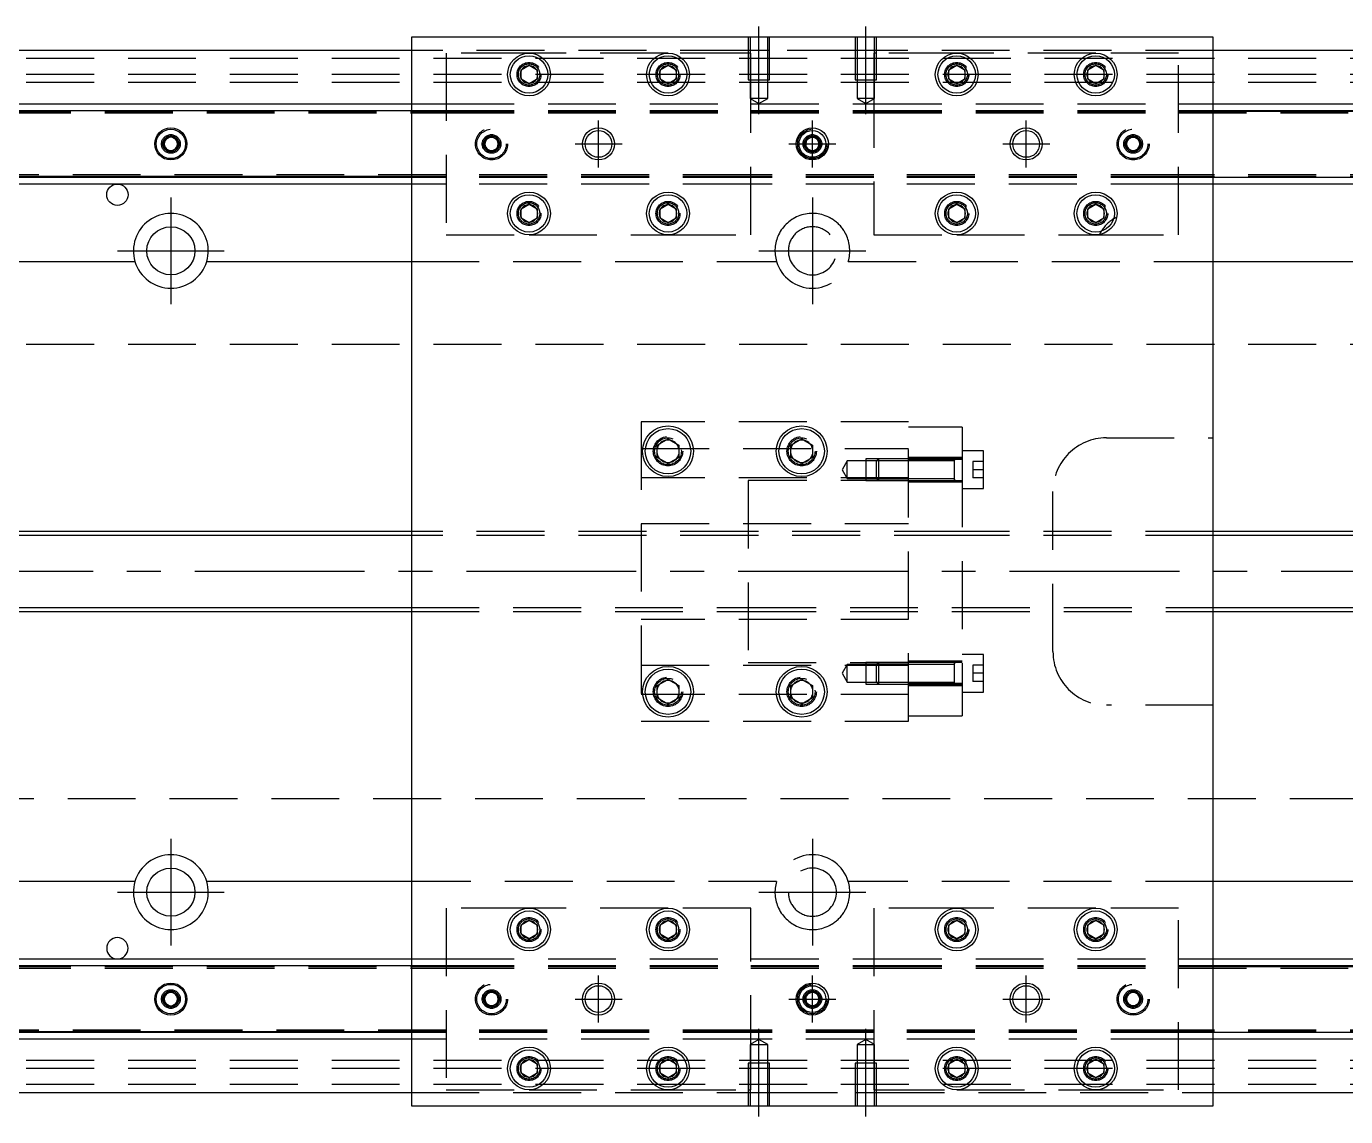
# Model space of a CAD drawing. Extents: x -14 to 1011, y -280 to 102.
# Drawn here: x 233 to 479.7, y -102 to 102 of the extents above; entities that cross this region are included whole.
import ezdxf

# ---------------------------------------------------------------- set-up
doc = ezdxf.new("R2010")
doc.units = 0
doc.linetypes.add('CENTER', pattern=[50.8, 31.75, -6.35, 6.35, -6.35])
doc.linetypes.add('DASHED', pattern=[19.05, 12.7, -6.35])
doc.layers.get('0').update_dxf_attribs({"linetype": 'CONTINUOUS'})
doc.layers.add('CENTER', color=1, linetype='CENTER')

msp = doc.modelspace()

# ---------------------------------------------------------------- linework, layer by layer
at = {"color": 7, "linetype": 'CONTINUOUS'}
for p, q in [((455, 100), (305, 100)), ((305, 100), (305, -100)), ((455, -100), (455, 100)), ((305, 97.5), (0, 97.5)), ((760, 97.5), (455, 97.5)), ((325.5, 93.866026), (327, 94.73205)), ((325.5, 92.133974), (325.5, 93.866026)), ((327, 94.73205), (328.5, 93.866026)), ((328.5, 93.866026), (328.5, 92.133974)), ((351.5, 93.866026), (353, 94.73205)), ((351.5, 92.133974), (351.5, 93.866026)), ((353, 94.73205), (354.5, 93.866026)), ((354.5, 93.866026), (354.5, 92.133974)), ((405.5, 93.866026), (407, 94.73205)), ((405.5, 92.133974), (405.5, 93.866026)), ((407, 94.73205), (408.5, 93.866026)), ((408.5, 93.866026), (408.5, 92.133974)), ((431.5, 93.866026), (433, 94.73205)), ((431.5, 92.133974), (431.5, 93.866026)), ((433, 94.73205), (434.5, 93.866026)), ((434.5, 93.866026), (434.5, 92.133974)), ((327, 91.26795), (325.5, 92.133974)), ((328.5, 92.133974), (327, 91.26795)), ((353, 91.26795), (351.5, 92.133974)), ((354.5, 92.133974), (353, 91.26795)), ((407, 91.26795), (405.5, 92.133974)), ((408.5, 92.133974), (407, 91.26795)), ((433, 91.26795), (431.5, 92.133974)), ((434.5, 92.133974), (433, 91.26795)), ((0, 87.5), (305, 87.5)), ((455, 87.5), (760, 87.5)), ((0, 86.247728), (305, 86.247728)), ((455, 86.247728), (760, 86.247728)), ((258.75, 80.721688), (260, 81.443376)), ((260, 81.443376), (261.25, 80.721688)), ((258.75, 79.278312), (258.75, 80.721688)), ((260, 78.556624), (258.75, 79.278312)), ((261.25, 79.278312), (260, 78.556624)), ((261.25, 80.721688), (261.25, 79.278312)), ((305, 73.752272), (0, 73.752272)), ((305, 72.5), (0, 72.5)), ((760, 73.752272), (455, 73.752272)), ((760, 72.5), (455, 72.5)), ((325.5, 67.866026), (327, 68.73205)), ((325.5, 66.133974), (325.5, 67.866026)), ((327, 68.73205), (328.5, 67.866026)), ((328.5, 67.866026), (328.5, 66.133974)), ((351.5, 67.866026), (353, 68.73205)), ((351.5, 66.133974), (351.5, 67.866026)), ((353, 68.73205), (354.5, 67.866026)), ((354.5, 67.866026), (354.5, 66.133974)), ((405.5, 67.866026), (407, 68.73205)), ((405.5, 66.133974), (405.5, 67.866026)), ((407, 68.73205), (408.5, 67.866026)), ((408.5, 67.866026), (408.5, 66.133974)), ((431.5, 67.866026), (433, 68.73205)), ((431.5, 66.133974), (431.5, 67.866026)), ((433, 68.73205), (434.5, 67.866026)), ((434.5, 67.866026), (434.5, 66.133974)), ((327, 65.26795), (325.5, 66.133974)), ((328.5, 66.133974), (327, 65.26795)), ((353, 65.26795), (351.5, 66.133974)), ((354.5, 66.133974), (353, 65.26795)), ((407, 65.26795), (405.5, 66.133974)), ((408.5, 66.133974), (407, 65.26795)), ((433, 65.26795), (431.5, 66.133974)), ((434.5, 66.133974), (433, 65.26795)), ((146.708204, 58), (253.291796, 58)), ((266.708204, 58), (305, 58)), ((455, 58), (493.291796, 58)), ((351, 23.6547), (353, 24.809402)), ((353, 24.809402), (355, 23.6547)), ((376, 23.6547), (378, 24.809402)), ((378, 24.809402), (380, 23.6547)), ((351, 21.3453), (351, 23.6547)), ((355, 23.6547), (355, 21.3453)), ((376, 21.3453), (376, 23.6547)), ((380, 23.6547), (380, 21.3453)), ((353, 20.190598), (351, 21.3453)), ((355, 21.3453), (353, 20.190598)), ((378, 20.190598), (376, 21.3453)), ((380, 21.3453), (378, 20.190598)), ((406.6, 20.702558), (406.6, 21.052564)), ((406.6, 17.052554), (406.6, 17.402558)), ((305, 7.5), (40.5, 7.5)), ((710, 7.5), (455, 7.5)), ((40.5, -7.5), (305, -7.5)), ((455, -7.5), (710, -7.5)), ((406.6, -21.052564), (406.6, -17.052554)), ((351, -21.3453), (353, -20.190598)), ((351, -23.6547), (351, -21.3453)), ((353, -20.190598), (355, -21.3453)), ((355, -21.3453), (355, -23.6547)), ((376, -21.3453), (378, -20.190598)), ((376, -23.6547), (376, -21.3453)), ((378, -20.190598), (380, -21.3453)), ((380, -21.3453), (380, -23.6547)), ((406.6, -21.052564), (406.6, -21.051878)), ((353, -24.809402), (351, -23.6547)), ((355, -23.6547), (353, -24.809402)), ((378, -24.809402), (376, -23.6547)), ((380, -23.6547), (378, -24.809402)), ((253.291796, -58), (146.708204, -58)), ((305, -58), (266.708204, -58)), ((493.291796, -58), (455, -58)), ((325.5, -66.133974), (327, -65.26795)), ((325.5, -67.866026), (325.5, -66.133974)), ((327, -65.26795), (328.5, -66.133974)), ((328.5, -66.133974), (328.5, -67.866026)), ((351.5, -66.133974), (353, -65.26795)), ((351.5, -67.866026), (351.5, -66.133974)), ((353, -65.26795), (354.5, -66.133974)), ((354.5, -66.133974), (354.5, -67.866026)), ((405.5, -66.133974), (407, -65.26795)), ((405.5, -67.866026), (405.5, -66.133974)), ((407, -65.26795), (408.5, -66.133974)), ((408.5, -66.133974), (408.5, -67.866026)), ((431.5, -66.133974), (433, -65.26795)), ((431.5, -67.866026), (431.5, -66.133974)), ((433, -65.26795), (434.5, -66.133974)), ((434.5, -66.133974), (434.5, -67.866026)), ((327, -68.73205), (325.5, -67.866026)), ((328.5, -67.866026), (327, -68.73205)), ((353, -68.73205), (351.5, -67.866026)), ((354.5, -67.866026), (353, -68.73205)), ((407, -68.73205), (405.5, -67.866026)), ((408.5, -67.866026), (407, -68.73205)), ((433, -68.73205), (431.5, -67.866026)), ((434.5, -67.866026), (433, -68.73205)), ((0, -72.5), (305, -72.5)), ((0, -73.752272), (305, -73.752272)), ((455, -72.5), (760, -72.5)), ((455, -73.752272), (760, -73.752272)), ((258.75, -79.278312), (260, -78.556624)), ((260, -78.556624), (261.25, -79.278312)), ((258.75, -80.721688), (258.75, -79.278312)), ((260, -81.443376), (258.75, -80.721688)), ((261.25, -80.721688), (260, -81.443376)), ((261.25, -79.278312), (261.25, -80.721688)), ((305, -86.247728), (0, -86.247728)), ((760, -86.247728), (455, -86.247728)), ((305, -87.5), (0, -87.5)), ((760, -87.5), (455, -87.5)), ((325.5, -92.133974), (327, -91.26795)), ((327, -91.26795), (328.5, -92.133974)), ((351.5, -92.133974), (353, -91.26795)), ((353, -91.26795), (354.5, -92.133974)), ((405.5, -92.133974), (407, -91.26795)), ((407, -91.26795), (408.5, -92.133974)), ((431.5, -92.133974), (433, -91.26795)), ((433, -91.26795), (434.5, -92.133974)), ((325.5, -93.866026), (325.5, -92.133974)), ((328.5, -92.133974), (328.5, -93.866026)), ((351.5, -93.866026), (351.5, -92.133974)), ((354.5, -92.133974), (354.5, -93.866026)), ((405.5, -93.866026), (405.5, -92.133974)), ((408.5, -92.133974), (408.5, -93.866026)), ((431.5, -93.866026), (431.5, -92.133974)), ((434.5, -92.133974), (434.5, -93.866026)), ((327, -94.73205), (325.5, -93.866026)), ((328.5, -93.866026), (327, -94.73205)), ((353, -94.73205), (351.5, -93.866026)), ((354.5, -93.866026), (353, -94.73205)), ((407, -94.73205), (405.5, -93.866026)), ((408.5, -93.866026), (407, -94.73205)), ((433, -94.73205), (431.5, -93.866026)), ((434.5, -93.866026), (433, -94.73205)), ((0, -97.5), (305, -97.5)), ((455, -97.5), (760, -97.5)), ((305, -100), (455, -100))]:
    msp.add_line(p, q, dxfattribs=at)
at = {"color": 3, "linetype": 'DASHED'}
for p, q in [((368.000006, 100), (368.000006, 92)), ((368.35, 100), (368.35, 92)), ((371.65, 92), (371.65, 100)), ((371.999994, 92), (371.999994, 100)), ((388.000006, 100), (388.000006, 92)), ((388.35, 100), (388.35, 92)), ((391.65, 92), (391.65, 100)), ((391.999994, 92), (391.999994, 100)), ((368.000006, 97.5), (305, 97.5)), ((311.5, 97), (311.5, 63)), ((327, 97), (311.5, 97)), ((353, 97), (327, 97)), ((368.000006, 97), (353, 97)), ((371.999994, 97.5), (368.000006, 97.5)), ((368.5, 97), (368.000006, 97)), ((368.5, 92), (368.5, 97)), ((388.000006, 97.5), (371.999994, 97.5)), ((391.999994, 97.5), (388.000006, 97.5)), ((391.5, 97), (391.5, 92)), ((391.999994, 97), (391.5, 97)), ((455, 97.5), (391.999994, 97.5)), ((407, 97), (391.999994, 97)), ((433, 97), (407, 97)), ((448.5, 97), (433, 97)), ((448.5, 63), (448.5, 97)), ((760, 96), (0, 96)), ((760, 93), (0, 93)), ((760, 91.5), (0, 91.5)), ((328.973226, 93.326156), (329, 93)), ((354.973226, 93.326156), (355, 93)), ((368.000006, 92), (371.999994, 92)), ((368.35, 92), (368.35, 88.5)), ((368.5, 63), (368.5, 92)), ((371.65, 88.5), (371.65, 92)), ((388.000006, 92), (391.999994, 92)), ((388.35, 92), (388.35, 88.5)), ((391.5, 92), (391.5, 63)), ((391.65, 88.5), (391.65, 92)), ((405, 93), (405.023172, 93.30356)), ((431, 93), (431.030168, 93.346066)), ((305, 87.5), (311.5, 87.5)), ((311.5, 87.5), (368.5, 87.5)), ((371.65, 88.5), (368.35, 88.5)), ((368.35, 88.5), (370, 87.547372)), ((368.5, 87.5), (391.5, 87.5)), ((370, 87.547372), (371.65, 88.5)), ((391.65, 88.5), (388.35, 88.5)), ((388.35, 88.5), (390, 87.547372)), ((390, 87.547372), (391.65, 88.5)), ((391.5, 87.5), (448.5, 87.5)), ((448.5, 87.5), (455, 87.5)), ((0, 86.1147), (305, 86.1147)), ((0, 86.1), (311.5, 86.1)), ((0, 85.8), (311.5, 85.8)), ((305, 86.247728), (311.5, 86.247728)), ((305, 86.1147), (311.5, 86.1147)), ((311.5, 86.247728), (368.5, 86.247728)), ((311.5, 86.1147), (368.5, 86.1147)), ((311.5, 86.1), (368.5, 86.1)), ((311.5, 86.1), (368.5, 86.1)), ((311.5, 85.8), (368.5, 85.8)), ((311.5, 85.8), (368.5, 85.8)), ((368.5, 86.247728), (391.5, 86.247728)), ((368.5, 86.1147), (391.5, 86.1147)), ((368.5, 86.1), (391.5, 86.1)), ((368.5, 85.8), (391.5, 85.8)), ((391.5, 86.247728), (448.5, 86.247728)), ((391.5, 86.1147), (448.5, 86.1147)), ((391.5, 86.1), (448.5, 86.1)), ((391.5, 86.1), (448.5, 86.1)), ((391.5, 85.8), (448.5, 85.8)), ((391.5, 85.8), (448.5, 85.8)), ((448.5, 86.247728), (455, 86.247728)), ((448.5, 86.1147), (455, 86.1147)), ((448.5, 86.1), (760, 86.1)), ((448.5, 85.8), (760, 85.8)), ((455, 86.1147), (760, 86.1147)), ((318.75, 80.721688), (320, 81.443376)), ((320, 81.443376), (321.25, 80.721688)), ((378.75, 80.721688), (380, 81.443376)), ((380, 81.443376), (381.25, 80.721688)), ((438.75, 80.721688), (440, 81.443376)), ((440, 81.443376), (441.25, 80.721688)), ((258.5, 80), (258.516134, 80.21941)), ((318.75, 79.278312), (318.75, 80.721688)), ((320, 78.556624), (318.75, 79.278312)), ((321.25, 79.278312), (320, 78.556624)), ((321.25, 80.721688), (321.25, 79.278312)), ((321.477374, 80.25955), (321.5, 80)), ((378.75, 79.278312), (378.75, 80.721688)), ((380, 78.556624), (378.75, 79.278312)), ((381.25, 79.278312), (380, 78.556624)), ((381.25, 80.721688), (381.25, 79.278312)), ((381.477374, 80.25955), (381.5, 80)), ((438.75, 79.278312), (438.75, 80.721688)), ((440, 78.556624), (438.75, 79.278312)), ((441.25, 79.278312), (440, 78.556624)), ((441.25, 80.721688), (441.25, 79.278312)), ((441.477374, 80.25955), (441.5, 80)), ((311.5, 74.2), (0, 74.2)), ((368.5, 74.2), (311.5, 74.2)), ((391.5, 74.2), (368.5, 74.2)), ((448.5, 74.2), (391.5, 74.2)), ((760, 74.2), (448.5, 74.2)), ((311.5, 73.9), (0, 73.9)), ((305, 73.8853), (0, 73.8853)), ((311.5, 73.8853), (305, 73.8853)), ((311.5, 73.752272), (305, 73.752272)), ((311.5, 72.5), (305, 72.5)), ((368.5, 73.9), (311.5, 73.9)), ((368.5, 73.8853), (311.5, 73.8853)), ((368.5, 73.752272), (311.5, 73.752272)), ((368.5, 72.5), (311.5, 72.5)), ((391.5, 73.9), (368.5, 73.9)), ((391.5, 73.8853), (368.5, 73.8853)), ((391.5, 73.752272), (368.5, 73.752272)), ((391.5, 72.5), (368.5, 72.5)), ((448.5, 73.9), (391.5, 73.9)), ((448.5, 73.8853), (391.5, 73.8853)), ((448.5, 73.752272), (391.5, 73.752272)), ((448.5, 72.5), (391.5, 72.5)), ((760, 73.9), (448.5, 73.9)), ((455, 73.8853), (448.5, 73.8853)), ((455, 73.752272), (448.5, 73.752272)), ((455, 72.5), (448.5, 72.5)), ((760, 73.8853), (455, 73.8853)), ((328.973226, 67.326156), (329, 67)), ((354.973226, 67.326156), (355, 67)), ((408.973226, 67.326156), (409, 67)), ((434.973226, 67.326156), (435, 67)), ((311.5, 63), (327, 63)), ((327, 63), (353, 63)), ((353, 63), (368.5, 63)), ((391.5, 63), (407, 63)), ((407, 63), (433, 63)), ((433, 63), (448.5, 63)), ((305, 58), (373.291796, 58)), ((386.708204, 58), (455, 58)), ((760, 42.5), (12.1, 42.5)), ((348, 28), (348, -28)), ((398, 28), (348, 28)), ((398, -28), (398, 28)), ((408, 27), (398, 27)), ((408, 27), (408, 20.976176)), ((435, 25), (455, 25)), ((348, 23), (398, 23)), ((355.483582, 22.786038), (355.5, 22.5)), ((375.5, 22.5), (375.52689, 22.865682)), ((412, 22.552558), (408, 22.552558)), ((412, 15.552558), (412, 22.552558)), ((386.5, 20.702558), (385.547372, 19.052558)), ((386.5, 17.402558), (386.5, 20.702558)), ((390, 20.702558), (386.5, 20.702558)), ((390, 21.052554), (390, 17.052564)), ((392.35, 21.052554), (390, 21.052554)), ((392, 20.702558), (390, 20.702558)), ((392.35, 21.052558), (392, 20.702558)), ((392, 17.402558), (392, 20.702558)), ((398, 20.702558), (392, 20.702558)), ((398, 20.702558), (392, 20.702558)), ((392.35, 21.052558), (392.35, 17.052558)), ((398, 21.052556), (392.35, 21.052558)), ((398, 21.052554), (392.35, 21.052554)), ((408, 21.302558), (398, 21.302558)), ((406.605, 21.052558), (398, 21.052556)), ((408, 20.976176), (398, 20.976176)), ((406.6, 20.702558), (398, 20.702558)), ((408, 21.052558), (406.595, 21.052558)), ((406.6, 17.052554), (406.6, 21.052564)), ((406.6, 20.836098), (406.6, 21.052558)), ((406.6, 21.052558), (406.6, 20.835892)), ((406.6, 17.26902), (406.6, 20.836098)), ((406.6, 17.402558), (406.6, 20.702558)), ((408, 20.976176), (408, -20.976176)), ((410, 20.552558), (410, 19.052558)), ((412, 20.552558), (410, 20.552558)), ((398, 17.5), (348, 17.5)), ((385.547372, 19.052558), (386.5, 17.402558)), ((386.5, 17.402558), (390, 17.402558)), ((390, 17.402558), (392, 17.402558)), ((392, 17.402558), (398, 17.402558)), ((392, 17.402558), (392.35, 17.052558)), ((392, 17.402558), (398, 17.402558)), ((398, 17.402558), (406.6, 17.402558)), ((410, 19.052558), (410, 17.552558)), ((412, 19.052558), (410, 19.052558)), ((412, 17.552558), (410, 17.552558)), ((368, 17), (368, -17)), ((398, 17), (368, 17)), ((390, 17.052564), (392.35, 17.052564)), ((392.35, 17.052564), (398, 17.052564)), ((392.35, 17.052558), (398, 17.052562)), ((398, 17.052562), (406.605, 17.052558)), ((398, 16.802558), (408, 16.802558)), ((406.595, 17.052558), (408, 17.052558)), ((406.6, 17.269268), (406.6, 17.052558)), ((406.6, 17.052558), (406.6, 17.26902)), ((408, 15.552558), (412, 15.552558)), ((425, -15), (425, 15)), ((368, 7.5), (305, 7.5)), ((348, 9), (398, 9)), ((408, 7.5), (368, 7.5)), ((455, 7.5), (408, 7.5)), ((368, 6.75), (305, 6.75)), ((408, 6.75), (368, 6.75)), ((455, 6.75), (408, 6.75)), ((305, -6.75), (368, -6.75)), ((368, -6.75), (408, -6.75)), ((408, -6.75), (455, -6.75)), ((305, -7.5), (368, -7.5)), ((398, -9), (348, -9)), ((368, -7.5), (408, -7.5)), ((408, -7.5), (455, -7.5)), ((368, -17), (398, -17)), ((390, -17.052564), (390, -21.052554)), ((392.35, -17.052564), (390, -17.052564)), ((392.35, -17.052558), (392, -17.402558)), ((392.35, -17.052558), (392.35, -21.052558)), ((398, -17.052562), (392.35, -17.052558)), ((398, -17.052564), (392.35, -17.052564)), ((408, -16.802558), (398, -16.802558)), ((406.605, -17.052558), (398, -17.052562)), ((408, -17.052558), (406.595, -17.052558)), ((406.6, -21.051878), (406.6, -17.052554)), ((406.6, -17.26902), (406.6, -17.052558)), ((406.6, -17.052558), (406.6, -17.269226)), ((406.6, -20.836098), (406.6, -17.26902)), ((412, -15.552558), (408, -15.552558)), ((412, -22.552558), (412, -15.552558)), ((348, -17.5), (398, -17.5)), ((386.5, -17.402558), (385.547372, -19.052558)), ((385.547372, -19.052558), (386.5, -20.702558)), ((386.5, -20.702558), (386.5, -17.402558)), ((390, -17.402558), (386.5, -17.402558)), ((392, -17.402558), (390, -17.402558)), ((392, -20.702558), (392, -17.402558)), ((398, -17.402558), (392, -17.402558)), ((398, -17.402558), (392, -17.402558)), ((406.6, -17.402558), (398, -17.402558)), ((410, -17.552558), (410, -19.052558)), ((412, -17.552558), (410, -17.552558)), ((412, -19.052558), (410, -19.052558)), ((410, -19.052558), (410, -20.552558)), ((350.5, -22.5), (350.534018, -22.088984)), ((386.5, -20.702558), (390, -20.702558)), ((390, -20.702558), (392, -20.702558)), ((390, -21.052554), (392.35, -21.052554)), ((392, -20.702558), (398, -20.702558)), ((392, -20.702558), (392.35, -21.052558)), ((392, -20.702558), (398, -20.702558)), ((392.35, -21.052554), (398, -21.052554)), ((392.35, -21.052558), (398, -21.052556)), ((398, -20.702558), (406.6, -20.702558)), ((408, -20.976176), (398, -20.976176)), ((408, -20.976176), (398, -20.976176)), ((398, -21.052556), (406.605, -21.052558)), ((398, -21.302558), (408, -21.302558)), ((406.595, -21.052558), (408, -21.052558)), ((406.6, -20.83585), (406.6, -21.052558)), ((406.6, -21.052558), (406.6, -20.836098)), ((408, -20.976176), (408, -27)), ((412, -20.552558), (410, -20.552558)), ((398, -23), (348, -23)), ((380.483582, -22.213962), (380.5, -22.5)), ((408, -22.552558), (412, -22.552558)), ((398, -27), (408, -27)), ((455, -25), (435, -25)), ((348, -28), (398, -28)), ((12.1, -42.5), (760, -42.5)), ((373.291796, -58), (305, -58)), ((455, -58), (386.708204, -58)), ((311.5, -63), (311.5, -97)), ((327, -63), (311.5, -63)), ((353, -63), (327, -63)), ((368.5, -63), (353, -63)), ((368.5, -92), (368.5, -63)), ((407, -63), (391.5, -63)), ((391.5, -63), (391.5, -92)), ((433, -63), (407, -63)), ((448.5, -63), (433, -63)), ((448.5, -97), (448.5, -63)), ((328.973226, -66.673844), (329, -67)), ((351, -67), (351.023172, -66.69644)), ((405, -67), (405.023172, -66.69644)), ((431, -67), (431.030168, -66.653934)), ((0, -73.8853), (305, -73.8853)), ((0, -73.9), (311.5, -73.9)), ((305, -72.5), (311.5, -72.5)), ((305, -73.752272), (311.5, -73.752272)), ((305, -73.8853), (311.5, -73.8853)), ((311.5, -72.5), (368.5, -72.5)), ((311.5, -73.752272), (368.5, -73.752272)), ((311.5, -73.8853), (368.5, -73.8853)), ((311.5, -73.9), (368.5, -73.9)), ((368.5, -72.5), (391.5, -72.5)), ((368.5, -73.752272), (391.5, -73.752272)), ((368.5, -73.8853), (391.5, -73.8853)), ((368.5, -73.9), (391.5, -73.9)), ((391.5, -72.5), (448.5, -72.5)), ((391.5, -73.752272), (448.5, -73.752272)), ((391.5, -73.8853), (448.5, -73.8853)), ((391.5, -73.9), (448.5, -73.9)), ((448.5, -72.5), (455, -72.5)), ((448.5, -73.752272), (455, -73.752272)), ((448.5, -73.8853), (455, -73.8853)), ((448.5, -73.9), (760, -73.9)), ((455, -73.8853), (760, -73.8853)), ((0, -74.2), (311.5, -74.2)), ((311.5, -74.2), (368.5, -74.2)), ((368.5, -74.2), (391.5, -74.2)), ((391.5, -74.2), (448.5, -74.2)), ((448.5, -74.2), (760, -74.2)), ((318.75, -79.278312), (320, -78.556624)), ((320, -78.556624), (321.25, -79.278312)), ((378.75, -79.278312), (380, -78.556624)), ((380, -78.556624), (381.25, -79.278312)), ((438.75, -79.278312), (440, -78.556624)), ((440, -78.556624), (441.25, -79.278312)), ((261.477374, -79.74045), (261.5, -80)), ((318.75, -80.721688), (318.75, -79.278312)), ((320, -81.443376), (318.75, -80.721688)), ((321.25, -80.721688), (320, -81.443376)), ((321.25, -79.278312), (321.25, -80.721688)), ((321.477374, -79.74045), (321.5, -80)), ((378.75, -80.721688), (378.75, -79.278312)), ((380, -81.443376), (378.75, -80.721688)), ((381.25, -80.721688), (380, -81.443376)), ((381.25, -79.278312), (381.25, -80.721688)), ((381.477374, -79.74045), (381.5, -80)), ((438.75, -80.721688), (438.75, -79.278312)), ((440, -81.443376), (438.75, -80.721688)), ((441.25, -80.721688), (440, -81.443376)), ((441.25, -79.278312), (441.25, -80.721688)), ((441.477374, -79.74045), (441.5, -80)), ((311.5, -85.8), (0, -85.8)), ((311.5, -86.1), (0, -86.1)), ((305, -86.1147), (0, -86.1147)), ((311.5, -86.1147), (305, -86.1147)), ((311.5, -86.247728), (305, -86.247728)), ((368.5, -85.8), (311.5, -85.8)), ((368.5, -85.8), (311.5, -85.8)), ((368.5, -86.1), (311.5, -86.1)), ((368.5, -86.1), (311.5, -86.1)), ((368.5, -86.1147), (311.5, -86.1147)), ((368.5, -86.247728), (311.5, -86.247728)), ((391.5, -85.8), (368.5, -85.8)), ((391.5, -86.1), (368.5, -86.1)), ((391.5, -86.1147), (368.5, -86.1147)), ((391.5, -86.247728), (368.5, -86.247728)), ((448.5, -85.8), (391.5, -85.8)), ((448.5, -85.8), (391.5, -85.8)), ((448.5, -86.1), (391.5, -86.1)), ((448.5, -86.1), (391.5, -86.1)), ((448.5, -86.1147), (391.5, -86.1147)), ((448.5, -86.247728), (391.5, -86.247728)), ((760, -85.8), (448.5, -85.8)), ((760, -86.1), (448.5, -86.1)), ((455, -86.1147), (448.5, -86.1147)), ((455, -86.247728), (448.5, -86.247728)), ((760, -86.1147), (455, -86.1147)), ((311.5, -87.5), (305, -87.5)), ((368.5, -87.5), (311.5, -87.5)), ((370, -87.547372), (368.35, -88.5)), ((368.35, -88.5), (370, -88.5)), ((368.35, -88.5), (368.35, -92)), ((391.5, -87.5), (368.5, -87.5)), ((371.65, -88.5), (370, -87.547372)), ((370, -88.5), (371.65, -88.5)), ((371.65, -92), (371.65, -88.5)), ((390, -87.547372), (388.35, -88.5)), ((388.35, -88.5), (390, -88.5)), ((388.35, -88.5), (388.35, -92)), ((391.65, -88.5), (390, -87.547372)), ((390, -88.5), (391.65, -88.5)), ((448.5, -87.5), (391.5, -87.5)), ((391.65, -92), (391.65, -88.5)), ((455, -87.5), (448.5, -87.5)), ((760, -91.5), (0, -91.5)), ((760, -93), (0, -93)), ((325, -93), (325.030168, -92.653934)), ((354.973226, -92.673844), (355, -93)), ((371.999994, -92), (368.000006, -92)), ((368.000006, -92), (368.000006, -100)), ((368.35, -92), (368.35, -100)), ((368.5, -97), (368.5, -92)), ((371.65, -100), (371.65, -92)), ((371.999994, -100), (371.999994, -92)), ((391.999994, -92), (388.000006, -92)), ((388.000006, -92), (388.000006, -100)), ((388.35, -92), (388.35, -100)), ((391.5, -92), (391.5, -97)), ((391.65, -100), (391.65, -92)), ((391.999994, -100), (391.999994, -92)), ((408.973226, -92.673844), (409, -93)), ((434.973226, -92.673844), (435, -93)), ((760, -96), (0, -96)), ((305, -97.5), (368.000006, -97.5)), ((311.5, -97), (327, -97)), ((327, -97), (353, -97)), ((353, -97), (368.000006, -97)), ((368.000006, -97), (368.5, -97)), ((368.000006, -97.5), (371.999994, -97.5)), ((371.999994, -97.5), (388.000006, -97.5)), ((388.000006, -97.5), (391.999994, -97.5)), ((391.5, -97), (391.999994, -97)), ((391.999994, -97), (407, -97)), ((391.999994, -97.5), (455, -97.5)), ((407, -97), (433, -97)), ((433, -97), (448.5, -97))]:
    msp.add_line(p, q, dxfattribs=at)
at = {"color": 3, "linetype": 'CONTINUOUS'}
for p, q in [((305, 6.75), (40.5, 6.75)), ((710, 6.75), (455, 6.75)), ((40.5, -6.75), (305, -6.75)), ((455, -6.75), (710, -6.75))]:
    msp.add_line(p, q, dxfattribs=at)
at = {"color": 7, "linetype": 'CONTINUOUS'}
for centre, radius in [((327, 93), 4), ((327, 93), 3.5), ((353, 93), 4), ((353, 93), 3.5), ((407, 93), 4), ((407, 93), 3.5), ((433, 93), 4), ((433, 93), 3.5), ((260, 80), 3), ((260, 80), 2.75), ((340, 80), 2.5), ((380, 80), 3), ((380, 80), 2.5), ((420, 80), 2.5), ((250, 70.5), 2), ((327, 67), 4), ((327, 67), 3.5), ((353, 67), 4), ((353, 67), 3.5), ((407, 67), 4), ((407, 67), 3.5), ((433, 67), 4), ((433, 67), 3.5), ((260, 60), 4.5), ((353, 22.5), 4.75), ((378, 22.5), 4.75), ((353, 22.5), 4.25), ((378, 22.5), 4.25), ((353, -22.5), 4.75), ((353, -22.5), 4.25), ((378, -22.5), 4.75), ((378, -22.5), 4.25), ((260, -60), 4.5), ((327, -67), 4), ((327, -67), 3.5), ((353, -67), 4), ((353, -67), 3.5), ((407, -67), 4), ((407, -67), 3.5), ((433, -67), 4), ((433, -67), 3.5), ((260, -80), 3), ((260, -80), 2.75), ((340, -80), 2.5), ((380, -80), 3), ((380, -80), 2.5), ((420, -80), 2.5), ((327, -93), 4), ((327, -93), 3.5), ((353, -93), 4), ((353, -93), 3.5), ((407, -93), 4), ((407, -93), 3.5), ((433, -93), 4), ((433, -93), 3.5)]:
    msp.add_circle(centre, radius, dxfattribs=at)
at = {"color": 3, "linetype": 'DASHED'}
for centre, radius in [((327, 93), 2.25), ((327, 93), 2), ((353, 93), 2.25), ((353, 93), 2), ((407, 93), 2.25), ((407, 93), 2), ((433, 93), 2.25), ((433, 93), 2), ((260, 80), 1.75), ((260, 80), 1.5), ((320, 80), 3), ((320, 80), 2.75), ((320, 80), 1.75), ((320, 80), 1.5), ((380, 80), 2.75), ((380, 80), 1.75), ((380, 80), 1.5), ((440, 80), 3), ((440, 80), 2.75), ((440, 80), 1.75), ((440, 80), 1.5), ((327, 67), 2.25), ((353, 67), 2.25), ((407, 67), 2.25), ((433, 67), 2.25), ((327, 67), 2), ((353, 67), 2), ((407, 67), 2), ((433, 67), 2), ((353, 22.5), 2.75), ((353, 22.5), 2.5), ((378, 22.5), 2.75), ((378, 22.5), 2.5), ((353, -22.5), 2.75), ((353, -22.5), 2.5), ((378, -22.5), 2.75), ((378, -22.5), 2.5), ((327, -67), 2.25), ((327, -67), 2), ((353, -67), 2.25), ((353, -67), 2), ((407, -67), 2.25), ((407, -67), 2), ((433, -67), 2.25), ((433, -67), 2), ((260, -80), 1.75), ((260, -80), 1.5), ((320, -80), 3), ((320, -80), 2.75), ((320, -80), 1.75), ((320, -80), 1.5), ((380, -80), 2.75), ((380, -80), 1.75), ((380, -80), 1.5), ((440, -80), 3), ((440, -80), 2.75), ((440, -80), 1.75), ((440, -80), 1.5), ((327, -93), 2.25), ((327, -93), 2), ((353, -93), 2.25), ((353, -93), 2), ((407, -93), 2.25), ((407, -93), 2), ((433, -93), 2.25), ((433, -93), 2)]:
    msp.add_circle(centre, radius, dxfattribs=at)
at = {"color": 3, "linetype": 'CONTINUOUS'}
for centre in [(340, 80), (420, 80), (340, -80), (420, -80)]:
    msp.add_circle(centre, 3, dxfattribs=at)
at = {"color": 7, "linetype": 'CONTINUOUS'}
for centre, radius, start, end in [((327, 93), 1.65, 144.619977, 155.380023), ((327, 93), 1.65, 95.380023, 144.619977), ((327, 93), 1.65, 84.619977, 95.380023), ((327, 93), 1.65, 35.380023, 84.619977), ((327, 93), 1.65, 24.619977, 35.380023), ((353, 93), 1.65, 144.619977, 155.380023), ((353, 93), 1.65, 95.380023, 144.619977), ((353, 93), 1.65, 84.619977, 95.380023), ((353, 93), 1.65, 35.380023, 84.619977), ((353, 93), 1.65, 24.619977, 35.380023), ((407, 93), 1.65, 144.619977, 155.380023), ((407, 93), 1.65, 95.380023, 144.619977), ((407, 93), 1.65, 84.619977, 95.380023), ((407, 93), 1.65, 35.380023, 84.619977), ((407, 93), 1.65, 24.619977, 35.380023), ((433, 93), 1.65, 144.619977, 155.380023), ((433, 93), 1.65, 95.380023, 144.619977), ((433, 93), 1.65, 84.619977, 95.380023), ((433, 93), 1.65, 35.380023, 84.619977), ((433, 93), 1.65, 24.619977, 35.380023), ((327, 93), 1.65, 155.380023, 180), ((327, 93), 1.65, 180, 204.619977), ((327, 93), 1.65, 204.619977, 215.380023), ((327, 93), 1.65, 215.380023, 264.619977), ((327, 93), 1.65, 264.619977, 275.380023), ((327, 93), 1.65, 275.380023, 324.619977), ((327, 93), 1.65, 324.619977, 335.380023), ((327, 93), 1.65, 335.380023, 24.619977), ((353, 93), 1.65, 155.380023, 180), ((353, 93), 1.65, 180, 204.619977), ((353, 93), 1.65, 204.619977, 215.380023), ((353, 93), 1.65, 215.380023, 264.619977), ((353, 93), 1.65, 264.619977, 275.380023), ((353, 93), 1.65, 275.380023, 324.619977), ((353, 93), 1.65, 324.619977, 335.380023), ((353, 93), 1.65, 335.380023, 24.619977), ((407, 93), 1.65, 155.380023, 180), ((407, 93), 1.65, 180, 204.619977), ((407, 93), 1.65, 204.619977, 215.380023), ((407, 93), 1.65, 215.380023, 264.619977), ((407, 93), 1.65, 264.619977, 275.380023), ((407, 93), 1.65, 275.380023, 324.619977), ((407, 93), 1.65, 324.619977, 335.380023), ((407, 93), 1.65, 335.380023, 24.619977), ((433, 93), 1.65, 155.380023, 180), ((433, 93), 1.65, 180, 204.619977), ((433, 93), 1.65, 204.619977, 215.380023), ((433, 93), 1.65, 215.380023, 264.619977), ((433, 93), 1.65, 264.619977, 275.380023), ((433, 93), 1.65, 275.380023, 324.619977), ((433, 93), 1.65, 324.619977, 335.380023), ((433, 93), 1.65, 335.380023, 24.619977), ((260, 80), 1.25, 120, 180), ((260, 80), 1.25, 180, 240), ((260, 80), 1.25, 60, 120), ((260, 80), 1.25, 0, 60), ((260, 80), 1.25, 300, 0), ((320, 80), 1.25, 300, 180), ((320, 80), 1.25, 180, 240), ((380, 80), 1.25, 300, 180), ((380, 80), 1.25, 180, 240), ((440, 80), 1.25, 300, 180), ((440, 80), 1.25, 180, 240), ((260, 80), 1.25, 240, 300), ((320, 80), 1.25, 240, 300), ((380, 80), 1.25, 240, 300), ((440, 80), 1.25, 240, 300), ((260, 60), 7, 343.39845, 196.60155), ((327, 67), 1.65, 155.380023, 180), ((327, 67), 1.65, 180, 204.619977), ((327, 67), 1.65, 144.619977, 155.380023), ((327, 67), 1.65, 95.380023, 144.619977), ((327, 67), 1.65, 84.619977, 95.380023), ((327, 67), 1.65, 35.380023, 84.619977), ((327, 67), 1.65, 24.619977, 35.380023), ((327, 67), 1.65, 335.380023, 24.619977), ((353, 67), 1.65, 155.380023, 180), ((353, 67), 1.65, 180, 204.619977), ((353, 67), 1.65, 144.619977, 155.380023), ((353, 67), 1.65, 95.380023, 144.619977), ((353, 67), 1.65, 84.619977, 95.380023), ((353, 67), 1.65, 35.380023, 84.619977), ((353, 67), 1.65, 24.619977, 35.380023), ((353, 67), 1.65, 335.380023, 24.619977), ((407, 67), 1.65, 155.380023, 180), ((407, 67), 1.65, 180, 204.619977), ((407, 67), 1.65, 144.619977, 155.380023), ((407, 67), 1.65, 95.380023, 144.619977), ((407, 67), 1.65, 84.619977, 95.380023), ((407, 67), 1.65, 35.380023, 84.619977), ((407, 67), 1.65, 24.619977, 35.380023), ((407, 67), 1.65, 335.380023, 24.619977), ((433, 67), 1.65, 155.380023, 180), ((433, 67), 1.65, 180, 204.619977), ((433, 67), 1.65, 144.619977, 155.380023), ((433, 67), 1.65, 95.380023, 144.619977), ((433, 67), 1.65, 84.619977, 95.380023), ((433, 67), 1.65, 35.380023, 84.619977), ((433, 67), 1.65, 24.619977, 35.380023), ((433, 67), 1.65, 335.380023, 24.619977), ((327, 67), 1.65, 204.619977, 215.380023), ((327, 67), 1.65, 215.380023, 264.619977), ((327, 67), 1.65, 264.619977, 275.380023), ((327, 67), 1.65, 275.380023, 324.619977), ((327, 67), 1.65, 324.619977, 335.380023), ((353, 67), 1.65, 204.619977, 215.380023), ((353, 67), 1.65, 215.380023, 264.619977), ((353, 67), 1.65, 264.619977, 275.380023), ((353, 67), 1.65, 275.380023, 324.619977), ((353, 67), 1.65, 324.619977, 335.380023), ((407, 67), 1.65, 204.619977, 215.380023), ((407, 67), 1.65, 215.380023, 264.619977), ((407, 67), 1.65, 264.619977, 275.380023), ((407, 67), 1.65, 275.380023, 324.619977), ((407, 67), 1.65, 324.619977, 335.380023), ((433, 67), 1.65, 204.619977, 215.380023), ((433, 67), 1.65, 215.380023, 264.619977), ((433, 67), 1.65, 264.619977, 275.380023), ((433, 67), 1.65, 275.380023, 324.619977), ((433, 67), 1.65, 324.619977, 335.380023), ((260, 60), 7, 196.60155, 343.39845), ((353, 22.5), 2.1, 162.24721, 180), ((353, 22.5), 2.1, 180, 197.75279), ((353, 22.5), 2.1, 137.75279, 162.24721), ((353, 22.5), 2.1, 102.24721, 137.75279), ((353, 22.5), 2.1, 77.75279, 102.24721), ((353, 22.5), 2.1, 42.24721, 77.75279), ((353, 22.5), 2.1, 17.75279, 42.24721), ((353, 22.5), 2.1, 342.24721, 17.75279), ((378, 22.5), 2.1, 162.24721, 180), ((378, 22.5), 2.1, 180, 197.75279), ((378, 22.5), 2.1, 137.75279, 162.24721), ((378, 22.5), 2.1, 102.24721, 137.75279), ((378, 22.5), 2.1, 77.75279, 102.24721), ((378, 22.5), 2.1, 42.24721, 77.75279), ((378, 22.5), 2.1, 17.75279, 42.24721), ((378, 22.5), 2.1, 342.24721, 17.75279), ((353, 22.5), 2.1, 197.75279, 222.24721), ((353, 22.5), 2.1, 222.24721, 257.75279), ((353, 22.5), 2.1, 257.75279, 282.24721), ((353, 22.5), 2.1, 282.24721, 317.75279), ((353, 22.5), 2.1, 317.75279, 342.24721), ((378, 22.5), 2.1, 197.75279, 222.24721), ((378, 22.5), 2.1, 222.24721, 257.75279), ((378, 22.5), 2.1, 257.75279, 282.24721), ((378, 22.5), 2.1, 282.24721, 317.75279), ((378, 22.5), 2.1, 317.75279, 342.24721), ((353, -22.5), 2.1, 162.24721, 180), ((353, -22.5), 2.1, 137.75279, 162.24721), ((353, -22.5), 2.1, 102.24721, 137.75279), ((353, -22.5), 2.1, 77.75279, 102.24721), ((353, -22.5), 2.1, 42.24721, 77.75279), ((353, -22.5), 2.1, 17.75279, 42.24721), ((353, -22.5), 2.1, 342.24721, 17.75279), ((378, -22.5), 2.1, 162.24721, 180), ((378, -22.5), 2.1, 137.75279, 162.24721), ((378, -22.5), 2.1, 102.24721, 137.75279), ((378, -22.5), 2.1, 77.75279, 102.24721), ((378, -22.5), 2.1, 42.24721, 77.75279), ((378, -22.5), 2.1, 17.75279, 42.24721), ((378, -22.5), 2.1, 342.24721, 17.75279), ((353, -22.5), 2.1, 180, 197.75279), ((353, -22.5), 2.1, 197.75279, 222.24721), ((353, -22.5), 2.1, 222.24721, 257.75279), ((353, -22.5), 2.1, 257.75279, 282.24721), ((353, -22.5), 2.1, 282.24721, 317.75279), ((353, -22.5), 2.1, 317.75279, 342.24721), ((378, -22.5), 2.1, 180, 197.75279), ((378, -22.5), 2.1, 197.75279, 222.24721), ((378, -22.5), 2.1, 222.24721, 257.75279), ((378, -22.5), 2.1, 257.75279, 282.24721), ((378, -22.5), 2.1, 282.24721, 317.75279), ((378, -22.5), 2.1, 317.75279, 342.24721), ((260, -60), 7, 16.60155, 163.39845), ((260, -60), 7, 163.39845, 16.60155), ((327, -67), 1.65, 155.380023, 180), ((327, -67), 1.65, 144.619977, 155.380023), ((327, -67), 1.65, 95.380023, 144.619977), ((327, -67), 1.65, 84.619977, 95.380023), ((327, -67), 1.65, 35.380023, 84.619977), ((327, -67), 1.65, 24.619977, 35.380023), ((327, -67), 1.65, 335.380023, 24.619977), ((353, -67), 1.65, 155.380023, 180), ((353, -67), 1.65, 144.619977, 155.380023), ((353, -67), 1.65, 95.380023, 144.619977), ((353, -67), 1.65, 84.619977, 95.380023), ((353, -67), 1.65, 35.380023, 84.619977), ((353, -67), 1.65, 24.619977, 35.380023), ((353, -67), 1.65, 335.380023, 24.619977), ((407, -67), 1.65, 155.380023, 180), ((407, -67), 1.65, 144.619977, 155.380023), ((407, -67), 1.65, 95.380023, 144.619977), ((407, -67), 1.65, 84.619977, 95.380023), ((407, -67), 1.65, 35.380023, 84.619977), ((407, -67), 1.65, 24.619977, 35.380023), ((407, -67), 1.65, 335.380023, 24.619977), ((433, -67), 1.65, 155.380023, 180), ((433, -67), 1.65, 144.619977, 155.380023), ((433, -67), 1.65, 95.380023, 144.619977), ((433, -67), 1.65, 84.619977, 95.380023), ((433, -67), 1.65, 35.380023, 84.619977), ((433, -67), 1.65, 24.619977, 35.380023), ((433, -67), 1.65, 335.380023, 24.619977), ((250, -70.5), 2, 90, 270), ((250, -70.5), 2, 270, 90), ((327, -67), 1.65, 180, 204.619977), ((327, -67), 1.65, 204.619977, 215.380023), ((327, -67), 1.65, 215.380023, 264.619977), ((327, -67), 1.65, 264.619977, 275.380023), ((327, -67), 1.65, 275.380023, 324.619977), ((327, -67), 1.65, 324.619977, 335.380023), ((353, -67), 1.65, 180, 204.619977), ((353, -67), 1.65, 204.619977, 215.380023), ((353, -67), 1.65, 215.380023, 264.619977), ((353, -67), 1.65, 264.619977, 275.380023), ((353, -67), 1.65, 275.380023, 324.619977), ((353, -67), 1.65, 324.619977, 335.380023), ((407, -67), 1.65, 180, 204.619977), ((407, -67), 1.65, 204.619977, 215.380023), ((407, -67), 1.65, 215.380023, 264.619977), ((407, -67), 1.65, 264.619977, 275.380023), ((407, -67), 1.65, 275.380023, 324.619977), ((407, -67), 1.65, 324.619977, 335.380023), ((433, -67), 1.65, 180, 204.619977), ((433, -67), 1.65, 204.619977, 215.380023), ((433, -67), 1.65, 215.380023, 264.619977), ((433, -67), 1.65, 264.619977, 275.380023), ((433, -67), 1.65, 275.380023, 324.619977), ((433, -67), 1.65, 324.619977, 335.380023), ((260, -80), 1.25, 120, 180), ((260, -80), 1.25, 60, 120), ((260, -80), 1.25, 0, 60), ((320, -80), 1.25, 120, 180), ((320, -80), 1.25, 180, 60), ((320, -80), 1.25, 60, 120), ((380, -80), 1.25, 120, 180), ((380, -80), 1.25, 180, 60), ((380, -80), 1.25, 60, 120), ((440, -80), 1.25, 120, 180), ((440, -80), 1.25, 180, 60), ((440, -80), 1.25, 60, 120), ((260, -80), 1.25, 180, 240), ((260, -80), 1.25, 240, 300), ((260, -80), 1.25, 300, 0), ((327, -93), 1.65, 155.380023, 180), ((327, -93), 1.65, 180, 204.619977), ((327, -93), 1.65, 144.619977, 155.380023), ((327, -93), 1.65, 204.619977, 215.380023), ((327, -93), 1.65, 95.380023, 144.619977), ((327, -93), 1.65, 84.619977, 95.380023), ((327, -93), 1.65, 35.380023, 84.619977), ((327, -93), 1.65, 24.619977, 35.380023), ((327, -93), 1.65, 324.619977, 335.380023), ((327, -93), 1.65, 335.380023, 24.619977), ((353, -93), 1.65, 155.380023, 180), ((353, -93), 1.65, 180, 204.619977), ((353, -93), 1.65, 144.619977, 155.380023), ((353, -93), 1.65, 204.619977, 215.380023), ((353, -93), 1.65, 95.380023, 144.619977), ((353, -93), 1.65, 84.619977, 95.380023), ((353, -93), 1.65, 35.380023, 84.619977), ((353, -93), 1.65, 24.619977, 35.380023), ((353, -93), 1.65, 324.619977, 335.380023), ((353, -93), 1.65, 335.380023, 24.619977), ((407, -93), 1.65, 155.380023, 180), ((407, -93), 1.65, 180, 204.619977), ((407, -93), 1.65, 144.619977, 155.380023), ((407, -93), 1.65, 204.619977, 215.380023), ((407, -93), 1.65, 95.380023, 144.619977), ((407, -93), 1.65, 84.619977, 95.380023), ((407, -93), 1.65, 35.380023, 84.619977), ((407, -93), 1.65, 24.619977, 35.380023), ((407, -93), 1.65, 324.619977, 335.380023), ((407, -93), 1.65, 335.380023, 24.619977), ((433, -93), 1.65, 155.380023, 180), ((433, -93), 1.65, 180, 204.619977), ((433, -93), 1.65, 144.619977, 155.380023), ((433, -93), 1.65, 204.619977, 215.380023), ((433, -93), 1.65, 95.380023, 144.619977), ((433, -93), 1.65, 84.619977, 95.380023), ((433, -93), 1.65, 35.380023, 84.619977), ((433, -93), 1.65, 24.619977, 35.380023), ((433, -93), 1.65, 324.619977, 335.380023), ((433, -93), 1.65, 335.380023, 24.619977), ((327, -93), 1.65, 215.380023, 264.619977), ((327, -93), 1.65, 264.619977, 275.380023), ((327, -93), 1.65, 275.380023, 324.619977), ((353, -93), 1.65, 215.380023, 264.619977), ((353, -93), 1.65, 264.619977, 275.380023), ((353, -93), 1.65, 275.380023, 324.619977), ((407, -93), 1.65, 215.380023, 264.619977), ((407, -93), 1.65, 264.619977, 275.380023), ((407, -93), 1.65, 275.380023, 324.619977), ((433, -93), 1.65, 215.380023, 264.619977), ((433, -93), 1.65, 264.619977, 275.380023), ((433, -93), 1.65, 275.380023, 324.619977)]:
    msp.add_arc(centre, radius, start, end, dxfattribs=at)
at = {"color": 3, "linetype": 'DASHED'}
for centre, radius, start, end in [((380, 60), 7, 64.053499, 154.623066), ((380, 60), 4.5, 41.810315, 138.189685), ((380, 60), 7, 58.524055, 64.053499), ((380, 60), 7, 31.475945, 58.524055), ((440, 60), 7, 121.475945, 148.524055), ((440, 60), 7, 115.946501, 121.475945), ((380, 60), 7, 154.623066, 196.60155), ((380, 60), 4.5, 180, 41.810315), ((380, 60), 4.5, 138.189685, 180), ((380, 60), 7, 25.946501, 31.475945), ((380, 60), 7, 343.39845, 25.946501), ((440, 60), 7, 148.524055, 154.053499), ((380, 60), 7, 196.60155, 343.39845), ((435, 15), 10, 90, 180), ((435, -15), 10, 180, 270), ((380, -60), 7, 16.60155, 163.39845), ((380, -60), 4.5, 318.189685, 180), ((380, -60), 7, 163.39845, 205.376934), ((380, -60), 7, 334.053499, 16.60155), ((380, -60), 4.5, 180, 221.810315), ((380, -60), 7, 205.376934, 295.946501), ((380, -60), 4.5, 221.810315, 318.189685), ((380, -60), 7, 301.475945, 328.524055), ((380, -60), 7, 328.524055, 334.053499), ((380, -60), 7, 295.946501, 301.475945)]:
    msp.add_arc(centre, radius, start, end, dxfattribs=at)
at = {"layer": 'CENTER', "color": 1, "linetype": 'CENTER'}
for p, q in [((370, 85.547372), (370, 102)), ((390, 85.547372), (390, 102)), ((340, 75.6), (340, 84.4)), ((380, 75.6), (380, 84.4)), ((420, 75.6), (420, 84.4)), ((335.6, 80), (344.4, 80)), ((375.6, 80), (384.4, 80)), ((415.6, 80), (424.4, 80)), ((260, 70), (260, 50)), ((380, 70), (380, 50)), ((250, 60), (270, 60)), ((370, 60), (390, 60)), ((753.445, 0), (-13.795, 0)), ((260, -50), (260, -70)), ((380, -50), (380, -70)), ((250, -60), (270, -60)), ((370, -60), (390, -60)), ((340, -84.4), (340, -75.6)), ((380, -84.4), (380, -75.6)), ((420, -84.4), (420, -75.6)), ((335.6, -80), (344.4, -80)), ((375.6, -80), (384.4, -80)), ((415.6, -80), (424.4, -80)), ((370, -102), (370, -85.547372)), ((390, -102), (390, -85.547372))]:
    msp.add_line(p, q, dxfattribs=at)

doc.saveas('drawing.dxf')
